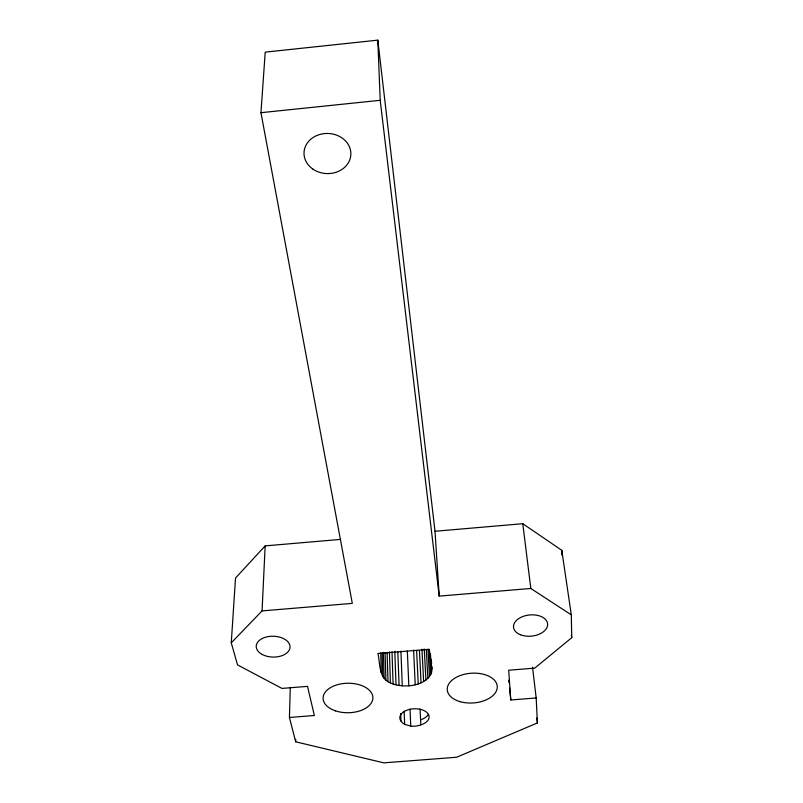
<?xml version="1.0" encoding="UTF-8"?>
<svg xmlns="http://www.w3.org/2000/svg" width="803" height="803" viewBox="0 0 803 803"><rect width="100%" height="100%" fill="white"/><g stroke="black" fill="none" stroke-linecap="round" stroke-linejoin="round"><path stroke-width="1.2" d="M532.509 667.102L536.183 697.968L537.408 722.931L456.626 757.249L383.804 762.85L295.675 741.791L295.735 739.302M295.675 741.791L289.431 717.47L290.284 687.408M289.431 717.47L314.364 715.503L307.509 686.374L281.973 688.422L237.547 664.914L231.264 642.842L262.059 610.902L265.161 545.889L340.562 539.395M231.264 642.842L235.52 578.03L265.161 545.889M262.059 610.902L352.306 603.374L260.955 112.691L265.221 52.135L377.811 40.15L435.005 531.265L439.211 596.117L530.813 588.469L571.304 614.867L571.736 637.702L534.718 668.136L508.7 670.224L510.788 699.975L536.183 697.968M431.863 668.698L429.304 649.306L377.912 653.491C380.311 663.489 378.554 678.455 390.409 682.891C396.15 685.571 402.574 686.194 408.837 685.822C419.196 685.24 434.102 679.027 431.723 666.219M260.955 112.691L380.21 100.295L377.811 40.15M435.005 531.265L522.783 523.707L561.789 550.316L571.304 614.867M400.968 721.044A14.675 8.542 -2.4 0 1 408.546 709.681A14.675 8.542 -2.4 0 1 427.798 713.395A14.675 8.542 -2.4 0 1 420.842 724.868A13.44 7.819 -2.3 0 1 410.755 726.103L404.652 724.366L402.423 722.861L400.968 721.044L400.687 713.566M571.375 635.233L571.736 637.702M522.783 523.707L530.813 588.469M536.816 717.962L537.408 722.931M380.21 100.295L439.211 596.117M508.741 680.211L508.992 682.68M509.503 687.629L510.788 699.975M431.362 659.996L431.582 663.73M430.458 654.084L431.522 672.723M429.304 649.838L430.719 674.691M427.969 649.256L429.495 676.578M426.323 649.808L427.889 678.374M424.255 648.985L425.921 680.021M421.946 649.246L423.633 681.516M419.427 650.56L421.053 682.821M420.059 708.949L420.842 724.868M416.606 650.42L418.243 683.925M413.605 650.059L415.231 684.798M407.342 651.082L408.837 685.822M410.755 726.103L410.052 709.069M404.13 711.217L404.652 724.366M400.918 651.103L402.273 685.852M397.826 651.966L399.071 685.481M394.805 651.333L395.999 684.849M392.005 651.705L393.089 683.985M389.415 651.845L390.409 682.891M387.126 653.02L388 681.586M385.099 652.759L385.902 680.101M383.402 652.337L384.145 678.445M382.118 653.03L382.77 676.648M380.722 652.879L381.254 672.784M561.789 550.316L561.909 555.164M428.2 714.449A14.635 8.552 -2.4 0 1 420.601 719.809M312.959 169.152A23.438 20.065 2.2 0 0 350.64 156.615A23.438 20.065 2.2 0 0 318.731 134.804A23.438 20.065 2.2 0 0 312.959 169.152M262.32 654.515A16.933 10.429 1.4 0 0 289.813 648.663A16.933 10.429 1.4 0 0 267.238 636.789A16.933 10.429 1.4 0 0 262.32 654.515M520.434 634.761A17.144 10.63 -5.8 0 0 547.546 625.667A17.144 10.63 -5.8 0 0 523.707 616.202A17.144 10.63 -5.8 0 0 520.434 634.761M460.109 701.661A25.054 14.886 -3.9 0 0 497.268 686.736A25.054 14.886 -3.9 0 0 459.366 675.875A25.054 14.886 -3.9 0 0 460.109 701.661M335.513 710.856A24.903 14.755 -0.7 0 0 372.893 697.807A24.903 14.755 -0.7 0 0 335.574 685.3A24.903 14.755 -0.7 0 0 335.513 710.856"/></g></svg>
